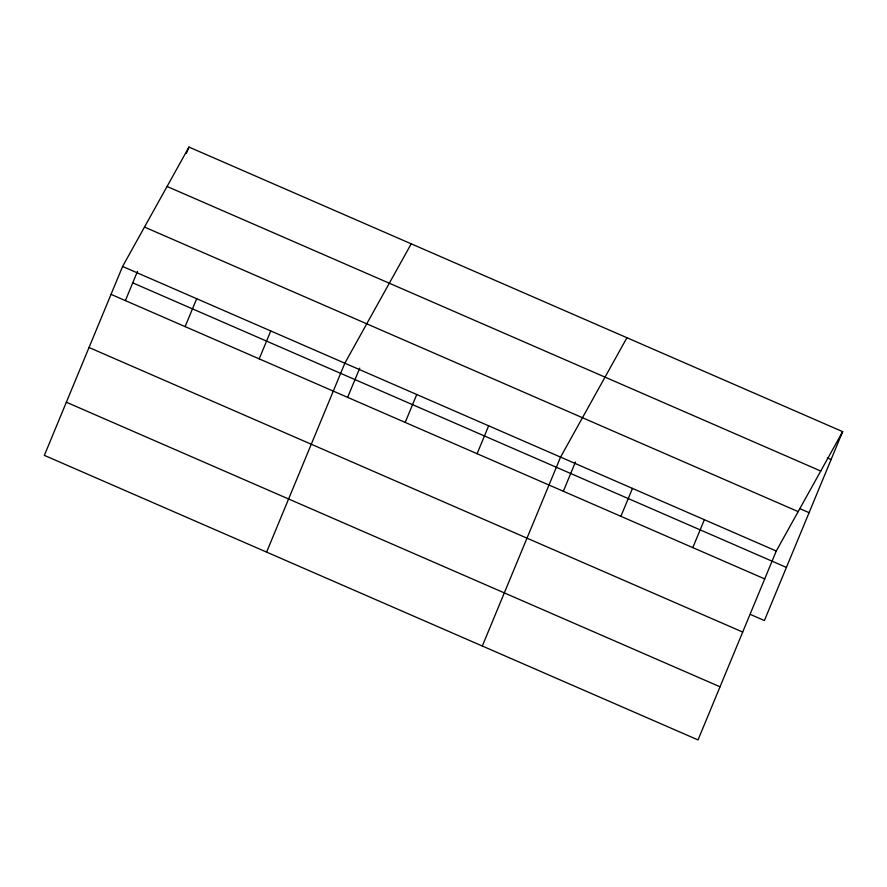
<?xml version="1.0" encoding="UTF-8"?>
<svg xmlns="http://www.w3.org/2000/svg" width="887" height="887" viewBox="0 0 887 887"><rect width="100%" height="100%" fill="white"/><g stroke="black" fill="none" stroke-linecap="round" stroke-linejoin="round"><path stroke-width="1.33" d="M122.594 266.455L44.35 455.364L698.025 739.924L776.269 551.015L842.65 431.636L188.975 147.076L122.594 266.455L776.269 551.015M125.4 300.56L137.485 271.389M186.359 153.418L188.975 147.076M185.117 326.616L196.681 298.708M259.204 358.869L270.768 330.962M266.599 552.113L344.843 363.204L411.224 243.825M347.649 397.309L359.734 368.149M405.193 422.423L416.746 394.515M477.095 453.723L488.648 425.815M482.306 646.024L560.562 457.115L626.943 337.725M563.367 491.221L575.441 462.049M620.9 516.323L632.464 488.415M692.802 547.623L704.367 519.715M842.65 431.636L764.406 620.545L750.524 614.503M827.305 457.892L831.086 459.544M167.078 186.47L820.741 471.03M800.251 508.828L809.088 512.675M144.503 227.061L798.178 511.622M132.74 282.853L786.414 567.414M111.041 294.362L764.705 578.923M89.033 347.493L742.696 632.054M66.359 402.232L720.022 686.793"/></g></svg>
